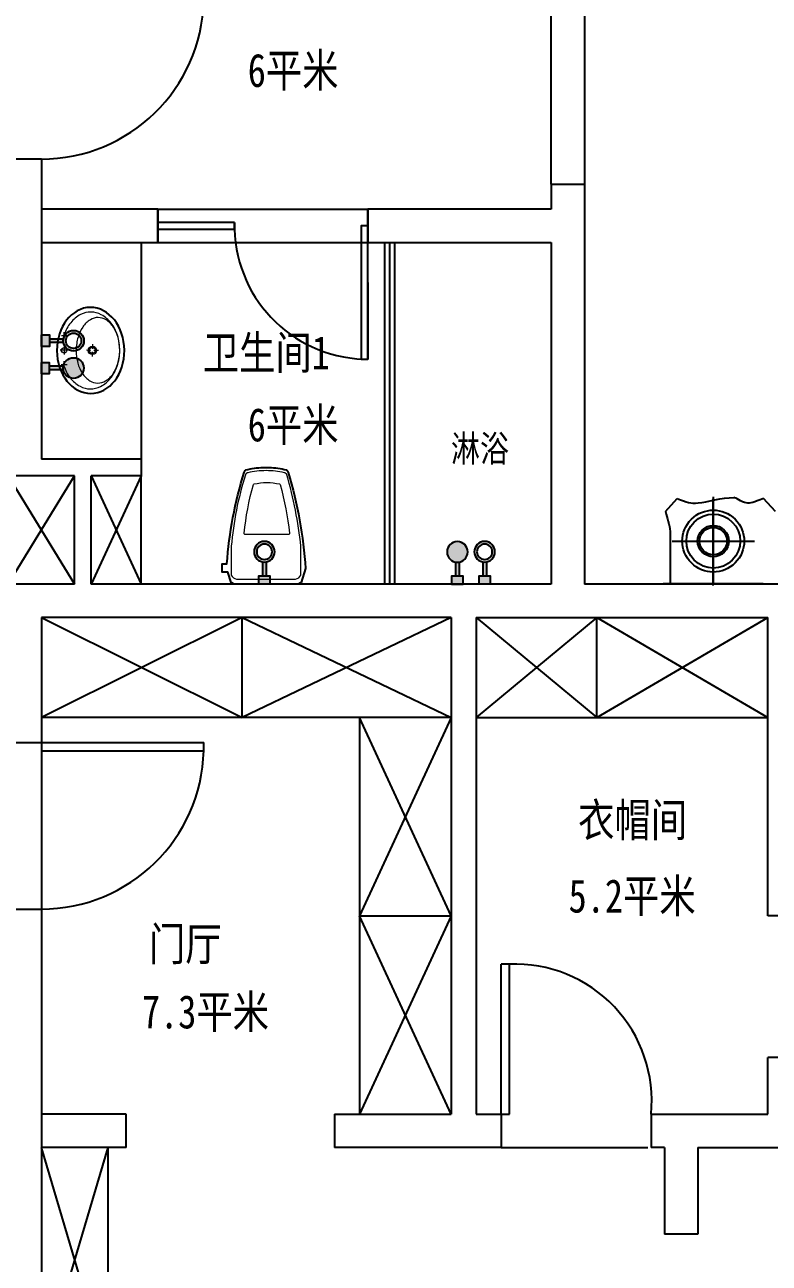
# Model space of a CAD drawing. Header units: millimetres. Extents: x 561810 to 956823, y -438984 to -391712.
# Drawn here: x 947484 to 951953, y -410628 to -403197 of the extents above; entities that cross this region are included whole.
import ezdxf

# ---------------------------------------------------------------- set-up
doc = ezdxf.new("R2010")
doc.units = ezdxf.units.MM
doc.header["$LTSCALE"] = 10
doc.header["$MEASUREMENT"] = 0
doc.layers.get('0').update_dxf_attribs({"linetype": 'CONTINUOUS'})
for name, color, linetype in [('7-P水路', 4, 'CONTINUOUS'), ('WALL', 7, 'CONTINUOUS'), ('WINDOW', 4, 'CONTINUOUS'), ('填充', 8, 'CONTINUOUS'), ('墙', 7, 'CONTINUOUS')]:
    doc.layers.add(name, color=color, linetype=linetype)
doc.layers.add('家居内线', color=251, linetype='CONTINUOUS', lineweight=13)
doc.layers.add('细线', color=250, linetype='CONTINUOUS', lineweight=5)
doc.styles.add('12', font='', dxfattribs={"width": 0.8})
doc.styles.get('12').set_extended_font_data('SimSun')

# ---------------------------------------------------------------- blocks, each defined once
blk = doc.blocks.new('mnbmnbmnm')
at = {"layer": '7-P水路', "ltscale": 0.1}
h = blk.add_hatch(color=2, dxfattribs=at)
h.paths.add_polyline_path([(-114968, -337262, -0.086676), (-114928, -337262), (-114928, -337105), (-114968, -337105)])
h.paths.add_polyline_path([(-115013, -337017), (-115013, -337105), (-114884, -337105), (-114884, -337017)])
blk.add_hatch(color=2, dxfattribs=at).paths.add_polyline_path([(-115065, -337377, 1), (-114832, -337377, 1)])
at = {"layer": '7-P水路', "color": 2, "ltscale": 0.1}
for p, q in [((-114968, -337262), (-114968, -337105)), ((-114928, -337262), (-114928, -337105))]:
    blk.add_line(p, q, dxfattribs=at)
blk.add_lwpolyline([(-115013, -337017), (-114884, -337017), (-114884, -337105), (-115013, -337105)], close=True, dxfattribs=at)
blk.add_circle((-114948, -337377), 116, dxfattribs=at)
blk = doc.blocks.new('hgdhgfhg')
at = {"layer": '7-P水路', "ltscale": 0.1}
h = blk.add_hatch(color=2, dxfattribs=at)
h.paths.add_polyline_path([(-115353, -337262, -0.086676), (-115313, -337262), (-115313, -337105), (-115353, -337105)])
h.paths.add_polyline_path([(-115398, -337017), (-115398, -337105), (-115268, -337105), (-115268, -337017)])
h = blk.add_hatch(color=2, dxfattribs=at)
h.paths.add_polyline_path([(-115449, -337377, 1), (-115217, -337377, 1)])
h.paths.add_polyline_path([(-115247, -337377, -1), (-115419, -337377, -1)], flags=16)
at = {"layer": '7-P水路', "color": 2, "ltscale": 0.1}
for p, q in [((-115353, -337262), (-115353, -337105)), ((-115313, -337262), (-115313, -337105))]:
    blk.add_line(p, q, dxfattribs=at)
blk.add_lwpolyline([(-115398, -337017), (-115268, -337017), (-115268, -337105), (-115398, -337105)], close=True, dxfattribs=at)
for radius in [116, 86.2]:
    blk.add_circle((-115333, -337377), radius, dxfattribs=at)

msp = doc.modelspace()

# ---------------------------------------------------------------- linework, layer by layer
at = {"color": 250}
for p, q in [((947583.4, -407502.8), (947583.4, -407552.8)), ((947583.4, -407502.8), (948558.4, -407502.8)), ((948558.4, -407552.8), (948558.4, -407502.8)), ((947583.4, -407552.8), (948558.4, -407552.8))]:
    msp.add_line(p, q, dxfattribs=at)
msp.add_line((950343.4, -409732.8), (950393.4, -409732.8))
for centre in [(947583.4, -403027.8), (947583.4, -407527.8)]:
    msp.add_arc(centre, 975, 270, 358.53072, dxfattribs=at)
at = {"layer": 'WALL'}
for p, q in [((947583.4, -404002.8), (947383.4, -404002.8)), ((947583.4, -404002.8), (947583.4, -405802.8)), ((950643.4, -404152.8), (950643.4, -404302.8)), ((950643.4, -404152.8), (950843.4, -404152.8)), ((950843.4, -404152.8), (950843.4, -406552.8)), ((948283.4, -404302.8), (947583.4, -404302.8)), ((948283.4, -404502.8), (948283.4, -404302.8)), ((948283.4, -404302.8), (948283.4, -404502.8)), ((950643.4, -404302.8), (949543.6, -404302.8)), ((949543.6, -404302.8), (949543.6, -404502.8)), ((949543.6, -404502.8), (949543.6, -404302.8)), ((947583.4, -404502.8), (948283.4, -404502.8)), ((949543.6, -404502.8), (950643.4, -404502.8)), ((950643.4, -404502.8), (950643.4, -406552.8)), ((948183.2, -405802.8), (947583.4, -405802.8)), ((948183.2, -405802.8), (948183.2, -405902.8)), ((947783.2, -405902.8), (947383.4, -405902.8)), ((947783.2, -406552.8), (947783.2, -405902.8)), ((947883.2, -406552.8), (947883.2, -405902.8)), ((948183.2, -405902.8), (947883.2, -405902.8)), ((947783.2, -406552.8), (947383.4, -406552.8)), ((950643.4, -406552.8), (947883.2, -406552.8)), ((956253.4, -406552.8), (950843.4, -406552.8)), ((947583.4, -406752.8), (947583.4, -407502.8)), ((950043.4, -406752.8), (947583.4, -406752.8)), ((950043.4, -406752.8), (950043.4, -409732.8)), ((950193.4, -406752.8), (951943.9, -406752.8)), ((950193.4, -406752.8), (950193.4, -409732.8)), ((951943.9, -408542.8), (951943.9, -406752.8)), ((947383.4, -407502.8), (947583.4, -407502.8)), ((947383.4, -408502.8), (947583.4, -408502.8)), ((947583.4, -408502.8), (947583.4, -410901.8)), ((952093.9, -408542.8), (951943.9, -408542.8)), ((952093.9, -409392.8), (951943.9, -409392.8)), ((951943.9, -409732.8), (951943.9, -409392.8)), ((948093.4, -409732.8), (947583.4, -409732.8)), ((948093.4, -409932.8), (948093.4, -409732.8)), ((949343.4, -409732.8), (949343.4, -409932.8)), ((949343.4, -409732.8), (950043.4, -409732.8)), ((950193.4, -409732.8), (950343.4, -409732.8)), ((950343.4, -409732.8), (950343.4, -409932.8)), ((951243.4, -409732.8), (951243.4, -409932.8)), ((951243.4, -409732.8), (951943.9, -409732.8)), ((948093.4, -409932.8), (947583.4, -409932.8)), ((950343.4, -409932.8), (949343.4, -409932.8)), ((951323.4, -409932.8), (951243.4, -409932.8)), ((951323.4, -409932.8), (951323.4, -410452.8)), ((951523.4, -409932.8), (951523.4, -410452.8)), ((951523.4, -409932.8), (956003.4, -409932.8)), ((951523.4, -410452.8), (951323.4, -410452.8))]:
    msp.add_line(p, q, dxfattribs=at)
at = {"layer": 'WINDOW', "color": 250}
for p, q in [((949673.4, -404502.8), (949673.4, -406552.8)), ((950393.4, -408832.8), (950343.4, -408832.8)), ((950343.4, -409732.8), (950343.4, -408832.8)), ((950393.4, -409732.8), (950393.4, -408832.8))]:
    msp.add_line(p, q, dxfattribs=at)
msp.add_lwpolyline([(948743.4, -404382.8), (948283.4, -404382.8), (948283.4, -404422.8), (948743.4, -404422.8)], close=True, dxfattribs=at)
msp.add_lwpolyline([(949543.6, -404744.3), (949543.6, -405202.8), (949543.6, -404402.8), (949503.6, -404402.8), (949503.6, -405202.8), (949543.6, -405202.8)], dxfattribs=at)
for centre, radius, start, end in [((949543.6, -404402.8), 800.4, 178.56823, 268.11622), ((950426.1, -409653.6), 821.1, 354.46549, 92.28174)]:
    msp.add_arc(centre, radius, start, end, dxfattribs=at)
at = {"layer": '填充', "color": 250, "ltscale": 0.01}
for p, q in [((948183.2, -404502.8), (948183.2, -405802.8)), ((948183.2, -406552.8), (948183.2, -405902.8)), ((951329, -406117.8), (951400, -406039.4)), ((951616.6, -406028.8), (951616.6, -406549)), ((951616.6, -406560.9), (951616.6, -406040.8)), ((951989.7, -406117.8), (951918.7, -406039.4)), ((951357.2, -406237.1), (951357.2, -406552.8)), ((951369.7, -406294.9), (951863.5, -406294.9)), ((951316.6, -406549), (951916.6, -406549)), ((950043.4, -407352.8), (947583.4, -407352.8)), ((949493.4, -407352.8), (949493.4, -409732.8)), ((950193.4, -407352.8), (951943.9, -407352.8)), ((947983.4, -409932.8), (947983.4, -414382.8))]:
    msp.add_line(p, q, dxfattribs=at)
msp.add_lwpolyline([(949142.7, -406542.7), (949124.1, -406552.8), (948932.6, -406552.8), (948741.1, -406552.8), (948722.5, -406542.7), (948703.4, -406481.2), (948669.6, -406481.2), (948669.6, -406431.7), (948697.4, -406431.7, -0.057211), (948801.1, -405882.6, -0.172572), (948811.1, -405868.3, -0.053902), (948914, -405852.6), (948932.6, -405852.6), (948951.2, -405852.6, -0.053902), (949054.1, -405868.3, -0.172572), (949064.1, -405882.6, -0.059878), (949168.5, -406459.8)], format="xyb", close=True, dxfattribs=at)
at = {"layer": '填充', "color": 250, "ltscale": 0.01, "extrusion": (0, 0, -1)}
msp.add_ellipse((947879.3, -405151.1), major_axis=(-1.4, 258.2), ratio=0.784654, start_param=3.141593, end_param=9.424778, dxfattribs=at)
at = {"layer": '填充', "color": 250, "ltscale": 0.01}
msp.add_ellipse((951616.6, -406294.9), major_axis=(131.4, -131.4), ratio=1, start_param=1.57079632679484, end_param=7.853981633974424, dxfattribs=at)
for points, knots in [([(951400, -406039.4), (951460.2, -406061.2), (951500.3, -406083.7), (951669.7, -406033), (951739.3, -406033.3), (951739.3, -406033.3)], [0, 0, 0, 0, 178.169252, 382.130033, 382.13034, 382.13034, 382.13034, 382.13034]), ([(951918.7, -406039.4), (951858.4, -406061.2), (951818.3, -406083.7), (951749, -406033), (951739.3, -406033.3), (951739.3, -406033.3)], [0, 0, 0, 0, 178.169252, 382.130033, 382.13034, 382.13034, 382.13034, 382.13034]), ([(951329, -406117.8), (951338.8, -406157.3), (951357.3, -406199.6), (951357.3, -406242.7), (951357.2, -406245.5)], [0, 0, 0, 0, 119.139047, 127.45857, 127.45857, 127.45857, 127.45857])]:
    msp.add_open_spline(points, degree=3, knots=knots, dxfattribs=at)
at = {"layer": '墙', "color": 250}
for p, q in [((950643.4, -404152.8), (950643.4, -402952.8)), ((950843.4, -402952.8), (950843.4, -404152.8)), ((948283.4, -404302.8), (949543.6, -404302.8)), ((948283.4, -404502.8), (949543.6, -404502.8)), ((949643.4, -404502.8), (949643.4, -406552.8)), ((949703.4, -404502.8), (949703.4, -406552.8)), ((947383.4, -406552.8), (947783.2, -405902.8)), ((947383.4, -405902.8), (947783.2, -406552.8)), ((948183.2, -405902.8), (947883.2, -406552.8)), ((947883.2, -405902.8), (948183.2, -406552.8)), ((948788.4, -406752.8), (947583.4, -407352.8)), ((947583.4, -406752.8), (948788.4, -407352.8)), ((948788.4, -407352.8), (948788.4, -406752.8)), ((948788.4, -406752.8), (950043.4, -407352.8)), ((950043.4, -406752.8), (948788.4, -407352.8)), ((950918.6, -406752.8), (950193.4, -407352.8)), ((950193.4, -406752.8), (950918.6, -407352.8)), ((950918.6, -407352.8), (950918.6, -406752.8)), ((950918.6, -407352.8), (951943.9, -406752.8)), ((950918.6, -406752.8), (951943.9, -407352.8)), ((950043.4, -408542.8), (949493.4, -407352.8)), ((950043.4, -407352.8), (949493.4, -408542.8)), ((947583.4, -407502.8), (947583.4, -408502.8)), ((949493.4, -408542.8), (950043.4, -408542.8)), ((950043.4, -408542.8), (949493.4, -409732.8)), ((950043.4, -409732.8), (949493.4, -408542.8)), ((950343.4, -409932.8), (951223.4, -409932.8))]:
    msp.add_line(p, q, dxfattribs=at)
for points in [[(947983.4, -409932.8), (947583.4, -411277.8), (947983.4, -412877.8), (947583.4, -414382.8)], [(947983.4, -414382.8), (947583.4, -412877.8), (947983.4, -411277.8), (947583.4, -409932.8)]]:
    msp.add_lwpolyline(points, dxfattribs=at)
for major_axis, start_param, end_param in [((114.2, 114.2), 1.570796326794896, 7.853981633974483), ((66.2, -66.2), 1.570796326794565, 7.853981633974151), ((2.2, 82.4), 0.8122744555769813, 7.095459762756567)]:
    msp.add_ellipse((951616.6, -406294.9), major_axis=major_axis, ratio=1, start_param=start_param, end_param=end_param, dxfattribs=at)
at = {"layer": '家居内线', "color": 250}
for p, q in [((947720.4, -405084.9), (947720.8, -405040.6)), ((947739.3, -405062.7), (947704.3, -405062.4)), ((947720.1, -405121.7), (947719.6, -405175.4)), ((947889.9, -405113.1), (947889.7, -405140.9)), ((947747.8, -405150.2), (947695.4, -405149.8)), ((947879.8, -405150.6), (947854.6, -405150.3)), ((947889.9, -405187.8), (947889.7, -405160)), ((947926.9, -405151), (947899.3, -405150.7)), ((947737.7, -405237.6), (947702.7, -405237.3)), ((947719.3, -405215), (947718.9, -405259.3))]:
    msp.add_line(p, q, dxfattribs=at)
for centre, radius in [((947889.6, -405150.6), 25.6), ((947719.8, -405150), 15.9), ((947889.6, -405150.6), 17.7)]:
    msp.add_circle(centre, radius, dxfattribs=at)
for centre, radius, start, end in [((947904.7, -405100.7), 185.9, 117.32283, 141.37412), ((947880.2, -405053.3), 132.6, 89.49239, 117.32283), ((947955.9, -405094.3), 149.7, 121.43337, 145.89224), ((947924.2, -405042.3), 88.7, 89.49239, 121.43337), ((947880.2, -405053.3), 132.6, 61.66196, 89.49239), ((947924.2, -405042.3), 88.7, 57.55142, 89.49239), ((947854.9, -405100.2), 185.9, 37.61067, 61.66196), ((947891.4, -405093.8), 149.7, 33.09255, 57.55142), ((947943.5, -405131.7), 235.6, 141.37412, 161.48832), ((948006.8, -405128.8), 211.1, 145.89224, 164.10525), ((947815.6, -405130.5), 235.6, 17.49647, 37.61067), ((947840, -405127.3), 211.1, 14.87953, 33.09255), ((948087.5, -405151.8), 295, 164.10525, 179.49239), ((947753.9, -405150), 300.3, 359.49239, 17.49647), ((947758.8, -405148.9), 295, 359.49239, 14.87953), ((948087.5, -405151.8), 295, 179.49239, 194.87953), ((947753.9, -405150), 300.3, 341.48832, 359.49239), ((947758.8, -405148.9), 295, 344.10525, 359.49239), ((947943.1, -405171.7), 235.6, 197.49647, 217.61067), ((948006.4, -405173.3), 211.1, 194.87953, 213.09255), ((947815.2, -405170.5), 235.6, 321.37412, 341.48832), ((947839.6, -405171.8), 211.1, 325.89224, 344.10525), ((947903.8, -405202), 185.9, 217.61067, 241.66196), ((947954.9, -405206.9), 149.7, 213.09255, 237.55142), ((947922.2, -405258.3), 88.7, 237.55142, 269.49239), ((947922.2, -405258.3), 88.7, 269.49239, 301.43337), ((947854, -405201.5), 185.9, 297.32283, 321.37412), ((947890.4, -405206.3), 149.7, 301.43337, 325.89224), ((947878.5, -405248.9), 132.6, 241.66196, 269.49239), ((947878.5, -405248.9), 132.6, 269.49239, 297.32283)]:
    msp.add_arc(centre, radius, start, end, dxfattribs=at)
at = {"layer": '细线', "color": 250}
msp.add_lwpolyline([(948723.6, -406499.5, 0.209294), (948755.5, -406523.6), (949109.8, -406523.6, 0.209294), (949141.6, -406499.5), (949141.6, -406326.2, 0.04506), (949056.4, -405896.6, 0.266533), (949042.9, -405884.5, 0.055623), (948932.6, -405872.3, 0.055623), (948822.3, -405884.5, 0.264903), (948808.8, -405896.5, 0.056066), (948723.6, -406326.3), (948723.6, -406499.5)], format="xyb", dxfattribs=at)
msp.add_lwpolyline([(948861.1, -405952.1, -0.055659), (948936.9, -405943.8, -0.055659), (949012.8, -405952.1, -0.262781), (949017.6, -405956.3, -0.038851), (949072.4, -406248, -0.448495), (949066.1, -406255), (948807.8, -406255, -0.443207), (948801.5, -406248.1, -0.048402), (948856.3, -405956.3, -0.262781)], format="xyb", close=True, dxfattribs=at)

# ---------------------------------------------------------------- block references
at = {"layer": '7-P水路', "color": 0, "yscale": 0.5350800007581711, "zscale": 0.5350800007581711}
for name, p, xscale, rotation in [('hgdhgfhg', (767253.4, -343380.7), 0.5350800007581711, 90), ('mnbmnbmnm', (767252.5, -343750.5), 0.5350800007581711, 90), ('hgdhgfhg', (1010634.7, -586882.8), -0.5350800007581711, 180), ('mnbmnbmnm', (1011586.9, -586883.6), -0.5350800007581711, 180), ('hgdhgfhg', (1011956.7, -586882.8), -0.5350800007581711, 180)]:
    msp.add_blockref(name, p, dxfattribs=dict(at, xscale=xscale, rotation=rotation))

# ---------------------------------------------------------------- texts
at = {"layer": '填充', "color": 250, "ltscale": 0.01, "style": '12', "width": 0.8}
for s, height, p in [('6平米', 200, (948822.2, -403570.1)), ('卫生间1', 200, (948551.9, -405264.3)), ('6平米', 200, (948822.2, -405696.6)), ('淋浴', 160, (950041.5, -405819.6)), ('衣帽间', 200, (950805.4, -408068.3)), ('5.2平米', 200, (950748.2, -408523.8)), ('门厅', 200, (948228.9, -408812.1)), ('7.3平米', 200, (948187.2, -409218.8))]:
    msp.add_text(s, height=height, dxfattribs=at).set_placement(p)

doc.saveas('drawing.dxf')
